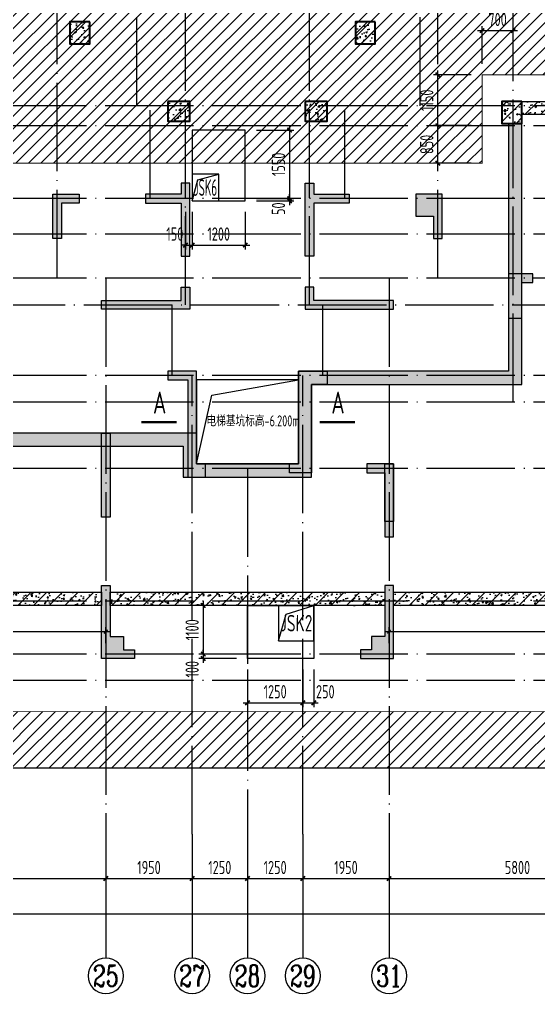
# Model space of a CAD drawing. Extents: x -1712635 to -854203, y -534641 to -21985.
# Drawn here: x -1430335 to -1418611, y -94406 to -72380 of the extents above; entities that cross this region are included whole.
import ezdxf
from ezdxf.enums import TextEntityAlignment as Align

# ---------------------------------------------------------------- set-up
doc = ezdxf.new("R2010")
doc.units = 0
doc.header["$LTSCALE"] = 1000
doc.linetypes.add('DOTE', pattern=[2.42, 2, -0.2, 0.02, -0.2])
doc.layers.get('0').update_dxf_attribs({"linetype": 'CONTINUOUS'})
doc.layers.get('Defpoints').update_dxf_attribs({"linetype": 'CONTINUOUS'})
for name, color, linetype in [('0-R集水坑', 191, 'CONTINUOUS'), ('A-AXIS', 1, 'CONTINUOUS'), ('A-DOTE', 10, 'DOTE'), ('AXIS_NUM', 7, 'CONTINUOUS'), ('S-B板填充', 251, 'CONTINUOUS'), ('S-B板配筋号', 7, 'CONTINUOUS'), ('S-D洞口', 4, 'CONTINUOUS'), ('S-J基础底板', 5, 'CONTINUOUS'), ('S-J基础底板标注', 3, 'CONTINUOUS'), ('S-Q墙填充', 252, 'CONTINUOUS'), ('S-Q墙实线', 6, 'CONTINUOUS'), ('S-Y一般标注', 3, 'CONTINUOUS'), ('S-Z柱实线', 6, 'CONTINUOUS'), ('THICK', 6, 'CONTINUOUS'), ('THIN', 7, 'CONTINUOUS'), ('水平筋标注', 7, 'CONTINUOUS')]:
    doc.layers.add(name, color=color, linetype=linetype)
doc.layers.add('底图$0$砼柱', color=2, linetype='CONTINUOUS', lineweight=35)
doc.styles.add('TSSD_Axis', font='complex.shx', dxfattribs={"width": 0.7, "bigfont": 'hztxt.shx'})
doc.styles.add('TSSD_DIMENSION', font='Tssdeng.shx', dxfattribs={"width": 0.7, "bigfont": 'tssdchn.shx'})
doc.styles.add('TSSD_REIN', font='tssdeng.shx', dxfattribs={"width": 0.7, "height": 300, "bigfont": 'tssdchn.shx'})
doc.dimstyles.new('TSSD_100_100', dxfattribs={"dimtxt": 300, "dimasz": 100, "dimexe": 100, "dimexo": 250, "dimgap": 100, "dimtad": 1, "dimdec": 0, "dimzin": 0, "dimdsep": 46, "dimtxsty": 'TSSD_DIMENSION', "dimblk": 'ARCHTICK', "dimcen": 0, "dimdle": 100, "dimclrt": 7, "dimadec": 0, "dimazin": 0, "dimtfac": 1, "dimtdec": 0, "dimtix": 1, "dimtmove": 2, "dimatfit": 3, "dimldrblk": 'ARCHTICK', "dimfxl": 0, "dimtolj": 1, "dimtzin": 0, "dimarcsym": 0})
doc.dimstyles.new('TSSD_100_100$0', dxfattribs={"dimtxt": 300, "dimasz": 80, "dimexe": 100, "dimexo": 250, "dimgap": 100, "dimtad": 1, "dimdec": 0, "dimzin": 0, "dimdsep": 46, "dimtxsty": 'TSSD_DIMENSION', "dimblk": 'ARCHTICK', "dimcen": 0, "dimdle": 100, "dimclrd": 3, "dimclre": 3, "dimclrt": 7, "dimadec": 0, "dimazin": 0, "dimtfac": 1, "dimtdec": 0, "dimtix": 1, "dimtmove": 2, "dimatfit": 3, "dimldrblk": 'ARCHTICK', "dimfxl": 0, "dimtolj": 1, "dimtzin": 0, "dimarcsym": 0})
pattern_1 = [(50, (-1463686.16, -67681.7), (358.6301, -31.376), [37.5, -412.5]), (355, (-1463686.16, -67681.7), (-69.3757, 376.096), [30, -330]), (100.4514, (-1463656.27, -67684.33), (289.2547, 344.7198), [31.87, -350.571]), (46.1842, (-1463686.16, -67581.7), (533.6205, -82.7595), [56.25, -618.75]), (96.6356, (-1463641.7, -67588.6), (467.3314, 487.059), [47.805, -525.8565]), (351.1842, (-1463686.16, -67581.7), (467.331, 487.0593), [45, -495]), (21, (-1463636.16, -67606.7), (298.4535, -201.3094), [37.5, -412.5]), (326, (-1463636.16, -67606.7), (121.6577, 362.575), [30, -330]), (71.4514, (-1463611.3, -67623.5), (420.1113, 161.2652), [31.87, -350.571]), (37.5, (-1463686.16, -67681.71), (6.07993, 166.44693), [0, -326, 0, -335, 0, -331.25]), (7.5, (-1463686.16, -67681.71), (131.53477, 197.20586), [0, -191, 0, -318.5, 0, -126.25]), (327.5, (-1463797.66, -67681.71), (266.91122, -11.27744), [0, -125, 0, -390, 0, -517.5]), (317.5, (-1463847.66, -67681.71), (291.5931, 50.0525), [0, -162.5, 0, -259, 0, -367.5]), (45, (-1463686.16, -67681.71), (-176.7767, 176.7767), [])]

# ---------------------------------------------------------------- blocks, each defined once
blk = doc.blocks.new('_ArchTick')
at = {"color": 0, "const_width": 0.35}
blk.add_lwpolyline([(-0.5, -0.5), (0.5, 0.5)], dxfattribs=at)
blk = doc.blocks.new('*D833')
at = {"layer": 'Defpoints', "color": 0}
for p in [(-1419185, -72631), (-1419885, -73631), (-1419185, -73634)]:
    blk.add_point(p, dxfattribs=at)
at = {"layer": 'S-Y一般标注', "color": 0, "lineweight": -2}
for p, q in [((-1419985, -72631), (-1419085, -72631)), ((-1419885, -73381), (-1419885, -72531)), ((-1419185, -73384), (-1419185, -72531))]:
    blk.add_line(p, q, dxfattribs=at)
at = {"layer": 'S-Y一般标注', "color": 0, "lineweight": -2, "xscale": 100, "yscale": 100, "zscale": 100, "rotation": 180}
blk.add_blockref('_ArchTick', (-1419885, -72631), dxfattribs=at)
at = {"layer": 'S-Y一般标注', "color": 0, "lineweight": -2, "xscale": 100, "yscale": 100, "zscale": 100}
blk.add_blockref('_ArchTick', (-1419185, -72631), dxfattribs=at)
at = {"layer": 'S-Y一般标注', "color": 7, "insert": (-1419535, -72381), "char_height": 300, "attachment_point": 5, "style": 'TSSD_DIMENSION'}
blk.add_mtext('\\A1;700', dxfattribs=at)
blk = doc.blocks.new('*D835')
at = {"layer": 'Defpoints', "color": 0}
for p in [(-1420885, -74781), (-1419885, -74781), (-1419885, -75631)]:
    blk.add_point(p, dxfattribs=at)
at = {"layer": 'S-Y一般标注', "color": 0, "lineweight": -2}
for p, q in [((-1420135, -74781), (-1420985, -74781)), ((-1420885, -75731), (-1420885, -74681)), ((-1420135, -75631), (-1420985, -75631))]:
    blk.add_line(p, q, dxfattribs=at)
at = {"layer": 'S-Y一般标注', "color": 0, "lineweight": -2, "xscale": 100, "yscale": 100, "zscale": 100}
for p, rotation in [((-1420885, -74781), 90), ((-1420885, -75631), 270)]:
    blk.add_blockref('_ArchTick', p, dxfattribs=dict(at, rotation=rotation))
at = {"layer": 'S-Y一般标注', "color": 7, "insert": (-1421135, -75206), "char_height": 300, "attachment_point": 5, "rotation": 90, "style": 'TSSD_DIMENSION'}
blk.add_mtext('\\A1;850', dxfattribs=at)
blk = doc.blocks.new('*D836')
at = {"layer": 'Defpoints', "color": 0}
for p in [(-1420885, -73631), (-1419885, -73631), (-1419885, -74781)]:
    blk.add_point(p, dxfattribs=at)
at = {"layer": 'S-Y一般标注', "color": 0, "lineweight": -2}
for p, q in [((-1420885, -74881), (-1420885, -73531)), ((-1420135, -73631), (-1420985, -73631)), ((-1420135, -74781), (-1420985, -74781))]:
    blk.add_line(p, q, dxfattribs=at)
at = {"layer": 'S-Y一般标注', "color": 0, "lineweight": -2, "xscale": 100, "yscale": 100, "zscale": 100}
for p, rotation in [((-1420885, -73631), 90), ((-1420885, -74781), 270)]:
    blk.add_blockref('_ArchTick', p, dxfattribs=dict(at, rotation=rotation))
at = {"layer": 'S-Y一般标注', "color": 7, "insert": (-1421135, -74206), "char_height": 300, "attachment_point": 5, "rotation": 90, "style": 'TSSD_DIMENSION'}
blk.add_mtext('\\A1;1150', dxfattribs=at)
blk = doc.blocks.new('*D885')
at = {"layer": 'Defpoints', "color": 0}
for p in [(34600, 3600), (40400, 3600), (40400, 2600)]:
    blk.add_point(p, dxfattribs=at)
at = {"layer": 'S-Y一般标注', "color": 0, "lineweight": -2}
for p, q in [((34600, 3350), (34600, 2500)), ((40400, 3350), (40400, 2500)), ((34500, 2600), (40500, 2600))]:
    blk.add_line(p, q, dxfattribs=at)
at = {"layer": 'S-Y一般标注', "color": 0, "lineweight": -2, "xscale": 100, "yscale": 100, "zscale": 100, "rotation": 180}
blk.add_blockref('_ArchTick', (34600, 2600), dxfattribs=at)
at = {"layer": 'S-Y一般标注', "color": 0, "lineweight": -2, "xscale": 100, "yscale": 100, "zscale": 100}
blk.add_blockref('_ArchTick', (40400, 2600), dxfattribs=at)
at = {"layer": 'S-Y一般标注', "color": 7, "insert": (37500, 2850), "char_height": 300, "attachment_point": 5, "style": 'TSSD_DIMENSION'}
blk.add_mtext('\\A1;5800', dxfattribs=at)
blk = doc.blocks.new('ts_axno')
at = {"color": 0, "linetype": 'ByBlock', "lineweight": -2}
blk.add_circle((0, 0), 0.5, dxfattribs=at)
at = {"color": 0, "linetype": 'ByBlock', "lineweight": -2, "style": 'TSSD_Axis', "width": 0.7}
blk.add_attdef('A', text='', height=0.6, dxfattribs=at).set_placement((0, 0), align=Align.MIDDLE_CENTER)
blk = doc.blocks.new('*D886')
at = {"layer": 'Defpoints', "color": 0}
for p in [(44850, 3600), (46800, 3600), (46800, 2600)]:
    blk.add_point(p, dxfattribs=at)
at = {"layer": 'S-Y一般标注', "color": 0, "lineweight": -2}
for p, q in [((44850, 3350), (44850, 2500)), ((46800, 3350), (46800, 2500)), ((44750, 2600), (46900, 2600))]:
    blk.add_line(p, q, dxfattribs=at)
at = {"layer": 'S-Y一般标注', "color": 0, "lineweight": -2, "xscale": 100, "yscale": 100, "zscale": 100, "rotation": 180}
blk.add_blockref('_ArchTick', (44850, 2600), dxfattribs=at)
at = {"layer": 'S-Y一般标注', "color": 0, "lineweight": -2, "xscale": 100, "yscale": 100, "zscale": 100}
blk.add_blockref('_ArchTick', (46800, 2600), dxfattribs=at)
at = {"layer": 'S-Y一般标注', "color": 7, "insert": (45825, 2850), "char_height": 300, "attachment_point": 5, "style": 'TSSD_DIMENSION'}
blk.add_mtext('\\A1;1950', dxfattribs=at)
blk = doc.blocks.new('*D887')
at = {"layer": 'Defpoints', "color": 0}
for p in [(46800, 3600), (52600, 3600), (52600, 2600)]:
    blk.add_point(p, dxfattribs=at)
at = {"layer": 'S-Y一般标注', "color": 0, "lineweight": -2}
for p, q in [((46800, 3350), (46800, 2500)), ((52600, 3350), (52600, 2500)), ((46700, 2600), (52700, 2600))]:
    blk.add_line(p, q, dxfattribs=at)
at = {"layer": 'S-Y一般标注', "color": 0, "lineweight": -2, "xscale": 100, "yscale": 100, "zscale": 100, "rotation": 180}
blk.add_blockref('_ArchTick', (46800, 2600), dxfattribs=at)
at = {"layer": 'S-Y一般标注', "color": 0, "lineweight": -2, "xscale": 100, "yscale": 100, "zscale": 100}
blk.add_blockref('_ArchTick', (52600, 2600), dxfattribs=at)
at = {"layer": 'S-Y一般标注', "color": 7, "insert": (49700, 2850), "char_height": 300, "attachment_point": 5, "style": 'TSSD_DIMENSION'}
blk.add_mtext('\\A1;5800', dxfattribs=at)
blk = doc.blocks.new('*D890')
at = {"layer": 'Defpoints', "color": 0}
for p in [(6100, 3600), (56100, 3600), (56100, 1800)]:
    blk.add_point(p, dxfattribs=at)
at = {"layer": 'S-Y一般标注', "color": 0, "lineweight": -2}
for p, q in [((6100, 3350), (6100, 1700)), ((56100, 3350), (56100, 1700)), ((6000, 1800), (56200, 1800))]:
    blk.add_line(p, q, dxfattribs=at)
at = {"layer": 'S-Y一般标注', "color": 0, "lineweight": -2, "xscale": 100, "yscale": 100, "zscale": 100, "rotation": 180}
blk.add_blockref('_ArchTick', (6100, 1800), dxfattribs=at)
at = {"layer": 'S-Y一般标注', "color": 0, "lineweight": -2, "xscale": 100, "yscale": 100, "zscale": 100}
blk.add_blockref('_ArchTick', (56100, 1800), dxfattribs=at)
at = {"layer": 'S-Y一般标注', "color": 7, "insert": (31100, 2050), "char_height": 300, "attachment_point": 5, "style": 'TSSD_DIMENSION'}
blk.add_mtext('\\A1;50000', dxfattribs=at)
blk = doc.blocks.new('*D894')
at = {"layer": 'Defpoints', "color": 0}
for p in [(40400, 3600), (42350, 3600), (42350, 2600)]:
    blk.add_point(p, dxfattribs=at)
at = {"layer": 'S-Y一般标注', "color": 0, "lineweight": -2}
for p, q in [((40400, 3350), (40400, 2500)), ((42350, 3350), (42350, 2500)), ((40300, 2600), (42450, 2600))]:
    blk.add_line(p, q, dxfattribs=at)
at = {"layer": 'S-Y一般标注', "color": 0, "lineweight": -2, "xscale": 100, "yscale": 100, "zscale": 100, "rotation": 180}
blk.add_blockref('_ArchTick', (40400, 2600), dxfattribs=at)
at = {"layer": 'S-Y一般标注', "color": 0, "lineweight": -2, "xscale": 100, "yscale": 100, "zscale": 100}
blk.add_blockref('_ArchTick', (42350, 2600), dxfattribs=at)
at = {"layer": 'S-Y一般标注', "color": 7, "insert": (41375, 2850), "char_height": 300, "attachment_point": 5, "style": 'TSSD_DIMENSION'}
blk.add_mtext('\\A1;1950', dxfattribs=at)
blk = doc.blocks.new('*D911')
at = {"layer": 'Defpoints', "color": 0}
for p in [(42350, 3600), (43600, 3600), (43600, 2600)]:
    blk.add_point(p, dxfattribs=at)
at = {"layer": 'S-Y一般标注', "color": 0, "lineweight": -2}
for p, q in [((42350, 3350), (42350, 2500)), ((43600, 3350), (43600, 2500)), ((42250, 2600), (43700, 2600))]:
    blk.add_line(p, q, dxfattribs=at)
at = {"layer": 'S-Y一般标注', "color": 0, "lineweight": -2, "xscale": 100, "yscale": 100, "zscale": 100, "rotation": 180}
blk.add_blockref('_ArchTick', (42350, 2600), dxfattribs=at)
at = {"layer": 'S-Y一般标注', "color": 0, "lineweight": -2, "xscale": 100, "yscale": 100, "zscale": 100}
blk.add_blockref('_ArchTick', (43600, 2600), dxfattribs=at)
at = {"layer": 'S-Y一般标注', "color": 7, "insert": (42975, 2850), "char_height": 300, "attachment_point": 5, "style": 'TSSD_DIMENSION'}
blk.add_mtext('\\A1;1250', dxfattribs=at)
blk = doc.blocks.new('*D912')
at = {"layer": 'Defpoints', "color": 0}
for p in [(43600, 3600), (44850, 3600), (44850, 2600)]:
    blk.add_point(p, dxfattribs=at)
at = {"layer": 'S-Y一般标注', "color": 0, "lineweight": -2}
for p, q in [((43600, 3350), (43600, 2500)), ((44850, 3350), (44850, 2500)), ((43500, 2600), (44950, 2600))]:
    blk.add_line(p, q, dxfattribs=at)
at = {"layer": 'S-Y一般标注', "color": 0, "lineweight": -2, "xscale": 100, "yscale": 100, "zscale": 100, "rotation": 180}
blk.add_blockref('_ArchTick', (43600, 2600), dxfattribs=at)
at = {"layer": 'S-Y一般标注', "color": 0, "lineweight": -2, "xscale": 100, "yscale": 100, "zscale": 100}
blk.add_blockref('_ArchTick', (44850, 2600), dxfattribs=at)
at = {"layer": 'S-Y一般标注', "color": 7, "insert": (44225, 2850), "char_height": 300, "attachment_point": 5, "style": 'TSSD_DIMENSION'}
blk.add_mtext('\\A1;1250', dxfattribs=at)
blk = doc.blocks.new('*D953')
at = {"layer": 'Defpoints', "color": 0, "ltscale": 0.5}
for p in [(-1428385, -86223), (-1446985, -86731), (-1428385, -86732)]:
    blk.add_point(p, dxfattribs=at)
at = {"layer": 'S-J基础底板标注', "color": 3, "lineweight": -2, "ltscale": 0.5}
for p, q in [((-1447085, -86223), (-1428285, -86223)), ((-1446985, -86481), (-1446985, -86123)), ((-1428385, -86482), (-1428385, -86123))]:
    blk.add_line(p, q, dxfattribs=at)
at = {"layer": 'S-J基础底板标注', "color": 3, "lineweight": -2, "ltscale": 0.5, "xscale": 80, "yscale": 80, "zscale": 80}
for p, rotation in [((-1446985, -86223), 179.9996988249538), ((-1428385, -86223), 359.9996988249538)]:
    blk.add_blockref('_ArchTick', p, dxfattribs=dict(at, rotation=rotation))
blk = doc.blocks.new('*D955')
at = {"layer": 'Defpoints', "color": 0, "ltscale": 0.5}
for p in [(-1410572, -86223), (-1421986, -86731), (-1410572, -86731)]:
    blk.add_point(p, dxfattribs=at)
at = {"layer": 'S-J基础底板标注', "color": 3, "lineweight": -2, "ltscale": 0.5}
for p, q in [((-1422086, -86223), (-1410472, -86223)), ((-1421986, -86481), (-1421986, -86123)), ((-1410572, -86481), (-1410572, -86123))]:
    blk.add_line(p, q, dxfattribs=at)
at = {"layer": 'S-J基础底板标注', "color": 3, "lineweight": -2, "ltscale": 0.5, "xscale": 80, "yscale": 80, "zscale": 80, "rotation": 180}
blk.add_blockref('_ArchTick', (-1421986, -86223), dxfattribs=at)
at = {"layer": 'S-J基础底板标注', "color": 3, "lineweight": -2, "ltscale": 0.5, "xscale": 80, "yscale": 80, "zscale": 80}
blk.add_blockref('_ArchTick', (-1410572, -86223), dxfattribs=at)
blk = doc.blocks.new('20211107.23005671')
at = {"layer": 'THICK'}
for points in [[(78843, -133246, 50, 50, 0), (78043, -133246, 50, 50, 0)], [(82071, -133246, 50, 50, 0), (82871, -133246, 50, 50, 0)]]:
    blk.add_lwpolyline(points, format="xyseb", dxfattribs=at)
at = {"layer": 'THICK', "style": 'TSSD_REIN', "width": 0.7}
for p in [(78308, -133054), (82337, -133054)]:
    blk.add_text('A', height=500, dxfattribs=at).set_placement(p)
blk = doc.blocks.new('*D3997')
at = {"layer": 'Defpoints', "color": 0}
for p in [(-1426435, -76482), (-1425235, -76481), (-1425235, -77482)]:
    blk.add_point(p, dxfattribs=at)
at = {"layer": 'S-Y一般标注', "color": 0, "lineweight": -2}
for p, q in [((-1426435, -76732), (-1426435, -77582)), ((-1425235, -76731), (-1425235, -77582)), ((-1426535, -77482), (-1425135, -77482))]:
    blk.add_line(p, q, dxfattribs=at)
at = {"layer": 'S-Y一般标注', "color": 0, "lineweight": -2, "xscale": 100, "yscale": 100, "zscale": 100, "rotation": 180}
blk.add_blockref('_ArchTick', (-1426435, -77482), dxfattribs=at)
at = {"layer": 'S-Y一般标注', "color": 0, "lineweight": -2, "xscale": 100, "yscale": 100, "zscale": 100}
blk.add_blockref('_ArchTick', (-1425235, -77482), dxfattribs=at)
at = {"layer": 'S-Y一般标注', "color": 7, "insert": (-1425835, -77232), "char_height": 300, "attachment_point": 5, "style": 'TSSD_DIMENSION'}
blk.add_mtext('\\A1;1200', dxfattribs=at)
blk = doc.blocks.new('*D3998')
at = {"layer": 'Defpoints', "color": 0}
for p in [(-1425235, -76431), (-1425235, -76481), (-1424235, -76481)]:
    blk.add_point(p, dxfattribs=at)
at = {"layer": 'S-Y一般标注', "color": 0, "lineweight": -2}
for p, q in [((-1424235, -76431), (-1424235, -76331)), ((-1424985, -76431), (-1424135, -76431)), ((-1424985, -76481), (-1424135, -76481)), ((-1424235, -76431), (-1424235, -76481)), ((-1424235, -76481), (-1424235, -76581))]:
    blk.add_line(p, q, dxfattribs=at)
at = {"layer": 'S-Y一般标注', "color": 0, "lineweight": -2, "xscale": 100, "yscale": 100, "zscale": 100}
for p, rotation in [((-1424235, -76431), 270), ((-1424235, -76481), 90)]:
    blk.add_blockref('_ArchTick', p, dxfattribs=dict(at, rotation=rotation))
at = {"layer": 'S-Y一般标注', "color": 7, "insert": (-1424485, -76659), "char_height": 300, "attachment_point": 5, "rotation": 90, "style": 'TSSD_DIMENSION'}
blk.add_mtext('\\A1;50', dxfattribs=at)
blk = doc.blocks.new('*D3999')
at = {"layer": 'Defpoints', "color": 0}
for p in [(-1425235, -74881), (-1425235, -76431), (-1424235, -76431)]:
    blk.add_point(p, dxfattribs=at)
at = {"layer": 'S-Y一般标注', "color": 0, "lineweight": -2}
for p, q in [((-1424985, -74881), (-1424135, -74881)), ((-1424235, -74781), (-1424235, -76531)), ((-1424985, -76431), (-1424135, -76431))]:
    blk.add_line(p, q, dxfattribs=at)
at = {"layer": 'S-Y一般标注', "color": 0, "lineweight": -2, "xscale": 100, "yscale": 100, "zscale": 100}
for p, rotation in [((-1424235, -74881), 90), ((-1424235, -76431), 270)]:
    blk.add_blockref('_ArchTick', p, dxfattribs=dict(at, rotation=rotation))
at = {"layer": 'S-Y一般标注', "color": 7, "insert": (-1424485, -75656), "char_height": 300, "attachment_point": 5, "rotation": 90, "style": 'TSSD_DIMENSION'}
blk.add_mtext('\\A1;1550', dxfattribs=at)
blk = doc.blocks.new('*D4000')
at = {"layer": 'Defpoints', "color": 0}
for p in [(-1426585, -76482), (-1426435, -76482), (-1426435, -77482)]:
    blk.add_point(p, dxfattribs=at)
at = {"layer": 'S-Y一般标注', "color": 0, "lineweight": -2}
for p, q in [((-1426585, -76732), (-1426585, -77582)), ((-1426435, -76732), (-1426435, -77582)), ((-1426585, -77482), (-1426685, -77482)), ((-1426585, -77482), (-1426435, -77482)), ((-1426435, -77482), (-1426335, -77482))]:
    blk.add_line(p, q, dxfattribs=at)
at = {"layer": 'S-Y一般标注', "color": 0, "lineweight": -2, "xscale": 100, "yscale": 100, "zscale": 100}
blk.add_blockref('_ArchTick', (-1426585, -77482), dxfattribs=at)
at = {"layer": 'S-Y一般标注', "color": 0, "lineweight": -2, "xscale": 100, "yscale": 100, "zscale": 100, "rotation": 180}
blk.add_blockref('_ArchTick', (-1426435, -77482), dxfattribs=at)
at = {"layer": 'S-Y一般标注', "color": 7, "insert": (-1426827, -77232), "char_height": 300, "attachment_point": 5, "style": 'TSSD_DIMENSION'}
blk.add_mtext('\\A1;150', dxfattribs=at)
blk = doc.blocks.new('*D4001')
at = {"layer": 'Defpoints', "color": 0}
for p in [(-1425185, -86832), (-1423935, -86831), (-1423935, -87832)]:
    blk.add_point(p, dxfattribs=at)
at = {"layer": 'S-Y一般标注', "color": 0, "lineweight": -2}
for p, q in [((-1425185, -87082), (-1425185, -87932)), ((-1423935, -87081), (-1423935, -87932)), ((-1425285, -87832), (-1423835, -87832))]:
    blk.add_line(p, q, dxfattribs=at)
at = {"layer": 'S-Y一般标注', "color": 0, "lineweight": -2, "xscale": 100, "yscale": 100, "zscale": 100, "rotation": 180}
blk.add_blockref('_ArchTick', (-1425185, -87832), dxfattribs=at)
at = {"layer": 'S-Y一般标注', "color": 0, "lineweight": -2, "xscale": 100, "yscale": 100, "zscale": 100}
blk.add_blockref('_ArchTick', (-1423935, -87832), dxfattribs=at)
at = {"layer": 'S-Y一般标注', "color": 7, "insert": (-1424560, -87582), "char_height": 300, "attachment_point": 5, "style": 'TSSD_DIMENSION'}
blk.add_mtext('\\A1;1250', dxfattribs=at)
blk = doc.blocks.new('*D4002')
at = {"layer": 'Defpoints', "color": 0}
for p in [(-1425185, -86731), (-1426185, -86831), (-1425185, -86831)]:
    blk.add_point(p, dxfattribs=at)
at = {"layer": 'S-Y一般标注', "color": 0, "lineweight": -2}
for p, q in [((-1425435, -86731), (-1426285, -86731)), ((-1426185, -86731), (-1426185, -86631)), ((-1426185, -86731), (-1426185, -86831)), ((-1425435, -86831), (-1426285, -86831)), ((-1426185, -86831), (-1426185, -86931))]:
    blk.add_line(p, q, dxfattribs=at)
at = {"layer": 'S-Y一般标注', "color": 0, "lineweight": -2, "xscale": 100, "yscale": 100, "zscale": 100}
for p, rotation in [((-1426185, -86731), 270), ((-1426185, -86831), 90)]:
    blk.add_blockref('_ArchTick', p, dxfattribs=dict(at, rotation=rotation))
at = {"layer": 'S-Y一般标注', "color": 7, "insert": (-1426435, -87073), "char_height": 300, "attachment_point": 5, "rotation": 90, "style": 'TSSD_DIMENSION'}
blk.add_mtext('\\A1;100', dxfattribs=at)
blk = doc.blocks.new('*D4003')
at = {"layer": 'Defpoints', "color": 0}
for p in [(-1425185, -85631), (-1426185, -86731), (-1425185, -86731)]:
    blk.add_point(p, dxfattribs=at)
at = {"layer": 'S-Y一般标注', "color": 0, "lineweight": -2}
for p, q in [((-1425435, -85631), (-1426285, -85631)), ((-1426185, -85531), (-1426185, -86831)), ((-1425435, -86731), (-1426285, -86731))]:
    blk.add_line(p, q, dxfattribs=at)
at = {"layer": 'S-Y一般标注', "color": 0, "lineweight": -2, "xscale": 100, "yscale": 100, "zscale": 100}
for p, rotation in [((-1426185, -85631), 90), ((-1426185, -86731), 270)]:
    blk.add_blockref('_ArchTick', p, dxfattribs=dict(at, rotation=rotation))
at = {"layer": 'S-Y一般标注', "color": 7, "insert": (-1426435, -86181), "char_height": 300, "attachment_point": 5, "rotation": 90, "style": 'TSSD_DIMENSION'}
blk.add_mtext('\\A1;1100', dxfattribs=at)
blk = doc.blocks.new('*D4004')
at = {"layer": 'Defpoints', "color": 0}
for p in [(-1423935, -86831), (-1423685, -86831), (-1423685, -87832)]:
    blk.add_point(p, dxfattribs=at)
at = {"layer": 'S-Y一般标注', "color": 0, "lineweight": -2}
for p, q in [((-1423935, -87081), (-1423935, -87932)), ((-1423685, -87081), (-1423685, -87932)), ((-1424035, -87832), (-1423585, -87832))]:
    blk.add_line(p, q, dxfattribs=at)
at = {"layer": 'S-Y一般标注', "color": 0, "lineweight": -2, "xscale": 100, "yscale": 100, "zscale": 100, "rotation": 180}
blk.add_blockref('_ArchTick', (-1423935, -87832), dxfattribs=at)
at = {"layer": 'S-Y一般标注', "color": 0, "lineweight": -2, "xscale": 100, "yscale": 100, "zscale": 100}
blk.add_blockref('_ArchTick', (-1423685, -87832), dxfattribs=at)
at = {"layer": 'S-Y一般标注', "color": 7, "insert": (-1423427, -87582), "char_height": 300, "attachment_point": 5, "style": 'TSSD_DIMENSION'}
blk.add_mtext('\\A1;250', dxfattribs=at)
blk = doc.blocks.new('20210826.00024259')
at = {"layer": 'A-AXIS'}
for p, q in [((40400, 3600.1), (40400, 800.1)), ((42350, 3600), (42350, 800)), ((43600, 3600), (43600, 800)), ((44850, 3600), (44850, 800)), ((46800, 3600), (46800, 800))]:
    blk.add_line(p, q, dxfattribs=at)
at = {"layer": 'A-DOTE'}
for p, q in [((39300, 16174.9), (39300, 25248.5)), ((41100, 20074.9), (41100, 25248.5)), ((42200, 15575.2), (42200, 25248.5)), ((45000, 15575.2), (45000, 25248.5)), ((47500, 20074.9), (47500, 25248.5)), ((47900, 16174.9), (47900, 25248.5)), ((49600, 13374.9), (49600, 25248.5)), ((59323.9, 20074.9), (3600, 20074.9)), ((41400, 17974.9), (41400, 20074.9)), ((45800, 17974.9), (45800, 20074.9)), ((59323.9, 19624.9), (3600, 19624.9)), ((59323.9, 17974.9), (3600, 17974.9)), ((59323.9, 17174.9), (3600, 17174.9)), ((59323.9, 16174.9), (3600, 16174.9)), ((40400.2, 16174.9), (40400, 3600)), ((46799.8, 16174.9), (46800, 3600)), ((3600, 15575.2), (59323.9, 15575.2)), ((41900, 13974.9), (41900, 15574.9)), ((45300, 13974.9), (45300, 15574.9)), ((59323.9, 13974.9), (3600, 13974.9)), ((42350, 3600), (42350, 13974.9)), ((44850, 3600), (44850, 13974.9)), ((59323.9, 13374.9), (3600, 13374.9)), ((59323.9, 11874.9), (3600, 11874.9)), ((43600, 11874.9), (43600, 3600)), ((59323.9, 8874.9), (3600, 8874.9)), ((59323.9, 7674.9), (3600, 7674.9)), ((59323.9, 7074.9), (3600, 7074.9))]:
    blk.add_line(p, q, dxfattribs=at)
at = {"layer": 'A-AXIS'}
ref = blk.add_blockref('ts_axno', (40400, 400.1), dxfattribs=dict(at, xscale=-800, yscale=800, zscale=800, rotation=180))
ref.add_attrib('17', '25', dxfattribs={"layer": 'AXIS_NUM', "height": 480, "style": 'TSSD_Axis', "width": 0.7}).set_placement((40400, 400.1), align=Align.MIDDLE_CENTER)
ref = blk.add_blockref('ts_axno', (42350, 400), dxfattribs=dict(at, xscale=-800, yscale=800, zscale=800, rotation=180))
ref.add_attrib('19', '27', dxfattribs={"layer": 'AXIS_NUM', "height": 480, "style": 'TSSD_Axis', "width": 0.7}).set_placement((42350, 400), align=Align.MIDDLE_CENTER)
ref = blk.add_blockref('ts_axno', (43600, 400), dxfattribs=dict(at, xscale=-800, yscale=800, zscale=800, rotation=180))
ref.add_attrib('19', '28', dxfattribs={"layer": 'AXIS_NUM', "height": 480, "style": 'TSSD_Axis', "width": 0.7}).set_placement((43600, 400), align=Align.MIDDLE_CENTER)
ref = blk.add_blockref('ts_axno', (44850, 400), dxfattribs=dict(at, xscale=-800, yscale=800, zscale=800, rotation=180))
ref.add_attrib('19', '29', dxfattribs={"layer": 'AXIS_NUM', "height": 480, "style": 'TSSD_Axis', "width": 0.7}).set_placement((44850, 400), align=Align.MIDDLE_CENTER)
ref = blk.add_blockref('ts_axno', (46800, 400), dxfattribs=dict(at, xscale=-800, yscale=800, zscale=800, rotation=180))
ref.add_attrib('19', '31', dxfattribs={"layer": 'AXIS_NUM', "height": 480, "style": 'TSSD_Axis', "width": 0.7}).set_placement((46800, 400), align=Align.MIDDLE_CENTER)
at = {"layer": 'S-Y一般标注'}
for base, p1, p2, picture, middle in [((56100, 1800), (6100, 3600), (56100, 3600), '*D890', (31100, 2050)), ((40400, 2600.1), (34600, 3600), (40400, 3600.1), '*D885', (37500, 2850.1)), ((42350, 2600.1), (40400, 3600.1), (42350, 3600.1), '*D894', (41375, 2850.1)), ((43600, 2600.1), (42350, 3600.1), (43600, 3600.1), '*D911', (42975, 2850.1)), ((44850, 2600.1), (43600, 3600.1), (44850, 3600.1), '*D912', (44225, 2850.1)), ((46800, 2600.1), (44850, 3600.1), (46800, 3600.1), '*D886', (45825, 2850.1)), ((52600, 2600), (46800, 3600), (52600, 3600), '*D887', (49700, 2850))]:
    dim = blk.add_linear_dim(base=base, p1=p1, p2=p2, dimstyle='TSSD_100_100', dxfattribs=at)
    dim.commit()
    dim.dimension.update_dxf_attribs({"geometry": picture, "text_midpoint": middle})

msp = doc.modelspace()

# ---------------------------------------------------------------- hatches: boundary and pattern name
at = {"layer": 'S-B板填充'}
h = msp.add_hatch(dxfattribs=at)
h.set_pattern_fill('METAL', color=252, scale=50, style=0)
h.set_pattern_definition([(45, (11910.14, -2264.35), (-141.421356, 141.421356), [])])
h.paths.add_polyline_path([(-1409461.71, -69157.92), (-1437193.67, -69157.92), (-1437263.67, -69377.92), (-1437383.67, -68937.92), (-1437453.67, -69157.92), (-1465185.62, -69157.92), (-1465185.62, -79102.13), (-1464965.62, -79172.13), (-1465405.62, -79292.13), (-1465185.62, -79362.13), (-1465185.62, -89306.35), (-1437453.67, -89306.35), (-1437383.67, -89086.35), (-1437263.67, -89526.35), (-1437193.67, -89306.35), (-1409461.71, -89306.35), (-1409461.71, -79362.13), (-1409681.71, -79292.13), (-1409241.71, -79172.13), (-1409461.71, -79102.13)])
h.paths.add_polyline_path([(-1455685.62, -76931.49), (-1455685.62, -75631.48), (-1449486.2, -75631.48), (-1449486.32, -73631.48), (-1445385.65, -73631.48), (-1445385.65, -71834.48), (-1435185.65, -71834.48), (-1435185.63, -75631.48), (-1419885.6, -75631.48), (-1419885.57, -73631.47), (-1410572.34, -73631.64), (-1410572.34, -88031.48), (-1463885.6, -88031.48), (-1463885.64, -76931.49)], flags=16)
at = {"layer": 'S-Q墙填充'}
h = msp.add_hatch(dxfattribs=at)
h.set_pattern_fill('ARMORED', color=252, scale=50, style=0)
h.set_pattern_definition(pattern_1)
h.paths.add_polyline_path([(-1428747.19, -72431.48), (-1429197.19, -72431.48), (-1429197.19, -72931.48), (-1428747.19, -72931.48)])
h = msp.add_hatch(dxfattribs=at)
h.set_pattern_fill('ARMORED', color=252, scale=50, style=0)
h.set_pattern_definition(pattern_1)
h.paths.add_polyline_path([(-1422297.19, -72431.48), (-1422747.19, -72431.48), (-1422747.19, -72931.48), (-1422297.19, -72931.48)])
h = msp.add_hatch(dxfattribs=at)
h.set_pattern_fill('ARMORED', color=252, scale=50, style=0)
h.set_pattern_definition(pattern_1)
h.paths.add_polyline_path([(-1419285.46, -80331.47), (-1424035.46, -80331.47), (-1424035.46, -82431.48), (-1426335.46, -82431.48), (-1426335.46, -81731.48), (-1431085.46, -81731.48), (-1431085.46, -78031.48), (-1436785.46, -78031.48), (-1436785.46, -72631.48), (-1439022.19, -72631.48), (-1439022.19, -72931.48), (-1437085.46, -72931.48), (-1437085.46, -78331.48), (-1431385.46, -78331.48), (-1431385.46, -82031.48), (-1426635.46, -82031.48), (-1426635.46, -82731.48), (-1423735.46, -82731.48), (-1423735.46, -80631.47), (-1418985.46, -80631.47), (-1418985.46, -74731.48), (-1419285.46, -74731.48)])
h = msp.add_hatch(dxfattribs=at)
h.set_pattern_fill('ARMORED', color=252, scale=50, style=0)
h.set_pattern_definition(pattern_1)
h.paths.add_polyline_path([(-1426985.46, -74231.48), (-1426985.46, -74681.48), (-1426485.46, -74681.48), (-1426485.46, -74231.48)])
h = msp.add_hatch(dxfattribs=at)
h.set_pattern_fill('ARMORED', color=252, scale=50, style=0)
h.set_pattern_definition(pattern_1)
h.paths.add_polyline_path([(-1423885.46, -74231.48), (-1423885.46, -74681.48), (-1423385.46, -74681.48), (-1423385.46, -74231.48)])
h = msp.add_hatch(dxfattribs=at)
h.set_pattern_fill('ARMORED', color=252, scale=50, style=0)
h.set_pattern_definition(pattern_1)
h.paths.add_polyline_path([(-1418985.46, -74231.48), (-1419435.46, -74231.48), (-1419435.46, -74731.48), (-1418985.46, -74731.48)])
h = msp.add_hatch(dxfattribs=at)
h.set_pattern_fill('ARMORED', color=252, scale=50, style=0)
h.set_pattern_definition(pattern_1)
h.paths.add_polyline_path([(-1411085.46, -74531.48), (-1418985.46, -74531.48), (-1418985.46, -74231.48), (-1411085.46, -74231.48)])
for points in [[(-1426685.46, -77731.48), (-1426485.46, -77731.48), (-1426485.46, -76081.48), (-1426685.46, -76081.48), (-1426685.46, -76331.48), (-1427485.46, -76331.48), (-1427485.46, -76531.48), (-1426685.46, -76531.48)], [(-1423685.46, -77731.48), (-1423885.46, -77731.48), (-1423885.46, -76081.48), (-1423685.46, -76081.48), (-1423685.46, -76331.48), (-1422885.46, -76331.48), (-1422885.46, -76531.48), (-1423685.46, -76531.48)], [(-1429585.46, -76331.48), (-1428985.46, -76331.48), (-1428985.46, -76531.48), (-1429385.46, -76531.48), (-1429385.46, -77331.48), (-1429585.46, -77331.48)], [(-1420785.46, -76331.48), (-1421385.46, -76331.48), (-1421385.46, -76831.48), (-1420985.46, -76831.48), (-1420985.46, -77331.48), (-1420785.46, -77331.48)], [(-1419285.46, -78131.48), (-1419285.46, -79131.48), (-1418985.46, -79131.48), (-1418985.46, -78331.48), (-1418735.46, -78331.48), (-1418735.46, -78131.48)], [(-1426485.46, -78431.48), (-1426485.46, -78931.48), (-1428485.46, -78931.48), (-1428485.46, -78731.48), (-1426685.46, -78731.48), (-1426685.46, -78431.48)], [(-1423885.46, -78431.48), (-1423885.46, -78931.48), (-1421885.46, -78931.48), (-1421885.46, -78731.48), (-1423685.46, -78731.48), (-1423685.46, -78431.48)], [(-1426985.46, -80331.48), (-1426985.46, -80531.48), (-1426535.46, -80531.48), (-1426535.46, -82731.48), (-1426135.46, -82731.48), (-1426135.46, -82431.48), (-1426335.46, -82431.48), (-1426335.46, -80331.48)], [(-1423385.46, -80331.48), (-1423385.46, -80631.48), (-1423735.46, -80631.48), (-1423735.46, -82631.48), (-1424235.46, -82631.48), (-1424235.46, -82431.48), (-1424035.46, -82431.48), (-1424035.46, -80331.48)], [(-1428285.46, -81731.48), (-1428285.46, -81731.48), (-1428285.46, -82031.48), (-1428285.46, -82031.48), (-1428285.46, -83631.48), (-1428485.46, -83631.48), (-1428485.46, -81731.48)], [(-1422085.46, -82431.48), (-1422485.46, -82431.48), (-1422485.46, -82631.48), (-1422085.46, -82631.48), (-1422085.46, -84081.48), (-1421885.46, -84081.48), (-1421885.46, -82431.48)], [(-1421885.46, -83731.48), (-1422085.46, -83731.48), (-1422085.46, -82431.48), (-1421885.46, -82431.48)], [(-1428485.46, -86831.48), (-1428485.46, -85181.48), (-1428285.46, -85181.48), (-1428285.46, -86331.48), (-1427985.46, -86331.48), (-1427985.46, -86631.48), (-1427735.46, -86631.48), (-1427735.46, -86831.48)], [(-1421885.46, -86831.48), (-1421885.46, -85181.48), (-1422085.46, -85181.48), (-1422085.46, -86331.48), (-1422385.46, -86331.48), (-1422385.46, -86631.48), (-1422635.46, -86631.48), (-1422635.46, -86831.48)]]:
    msp.add_hatch(color=256, dxfattribs=at).paths.add_polyline_path(points)
h = msp.add_hatch(dxfattribs=at)
h.set_pattern_fill('ARMORED', color=252, scale=50, style=0)
h.set_pattern_definition(pattern_1)
h.paths.add_polyline_path([(-1434085.46, -85331.48), (-1428485.46, -85331.48), (-1428485.46, -85631.48), (-1434085.46, -85631.48)])
h = msp.add_hatch(dxfattribs=at)
h.set_pattern_fill('ARMORED', color=252, scale=50, style=0)
h.set_pattern_definition(pattern_1)
h.paths.add_polyline_path([(-1428285.46, -85331.48), (-1422085.46, -85331.48), (-1422085.46, -85631.48), (-1428285.46, -85631.48)])
h = msp.add_hatch(dxfattribs=at)
h.set_pattern_fill('ARMORED', color=252, scale=50, style=0)
h.set_pattern_definition(pattern_1)
h.paths.add_polyline_path([(-1421885.46, -85331.48), (-1417297.19, -85331.48), (-1417297.19, -85631.48), (-1421885.46, -85631.48)])

# ---------------------------------------------------------------- linework, layer by layer
at = {"layer": '0-R集水坑'}
for points in [[(-1425235.46, -74881.48), (-1426435.46, -74881.48), (-1426435.46, -76481.48), (-1425235.46, -76481.48), (-1425235.46, -74881.48)], [(-1426435.46, -76481.48), (-1426307.6, -76002.8), (-1425835.46, -75881.48)], [(-1424485.46, -86431.48), (-1424314.11, -85828.53), (-1423685.46, -85631.48)]]:
    msp.add_lwpolyline(points, dxfattribs=at)
for points in [[(-1426435.46, -76481.48), (-1425835.46, -76481.48), (-1425835.46, -75881.48), (-1426435.46, -75881.48)], [(-1423685.46, -86831.48), (-1425185.46, -86831.49), (-1425185.46, -85631.49), (-1423685.46, -85631.48)], [(-1424485.46, -85631.48), (-1424485.46, -86431.48), (-1423685.46, -86431.48), (-1423685.46, -85631.48)]]:
    msp.add_lwpolyline(points, close=True, dxfattribs=at)
at = {"layer": 'S-D洞口', "color": 5}
msp.add_lwpolyline([(-1426335.46, -82431.48), (-1424035.46, -82431.48), (-1424035.46, -80531.48), (-1426335.46, -80531.48), (-1426335.46, -82431.48), (-1425988.63, -80878.31), (-1424035.46, -80531.48)], dxfattribs=at)
at = {"layer": 'S-J基础底板', "const_width": 20}
msp.add_lwpolyline([(-1463885.43, -88031.48), (-1410572.17, -88031.48), (-1410572.17, -73631.64), (-1419885.4, -73631.47), (-1419885.43, -75631.48), (-1435185.46, -75631.48), (-1435185.49, -71834.48), (-1445385.48, -71834.48), (-1445385.48, -73631.48), (-1449486.16, -73631.48), (-1449486.03, -75631.48), (-1455685.46, -75631.48), (-1455685.46, -76931.49), (-1463885.47, -76931.49)], close=True, dxfattribs=at)
at = {"layer": 'S-Q墙实线', "linetype": 'ByBlock'}
msp.add_lwpolyline([(-1419285.46, -80331.47), (-1424035.46, -80331.47), (-1424035.46, -82431.48), (-1426335.46, -82431.48), (-1426335.46, -81731.48), (-1431085.46, -81731.48), (-1431085.46, -78031.48), (-1436785.46, -78031.48), (-1436785.46, -72631.48), (-1439022.19, -72631.48), (-1439022.19, -72931.48), (-1437085.46, -72931.48), (-1437085.46, -78331.48), (-1431385.46, -78331.48), (-1431385.46, -82031.48), (-1426635.46, -82031.48), (-1426635.46, -82731.48), (-1423735.46, -82731.48), (-1423735.46, -80631.47), (-1418985.46, -80631.47), (-1418985.46, -74731.48), (-1419285.46, -74731.48), (-1419285.46, -80331.47)], dxfattribs=at)
for points in [[(-1411085.46, -74531.48), (-1418985.46, -74531.48), (-1418985.46, -74231.48), (-1411085.46, -74231.48), (-1411085.46, -74531.48)], [(-1434085.46, -85331.48), (-1428485.46, -85331.48), (-1428485.46, -85631.48), (-1434085.46, -85631.48)], [(-1428285.46, -85331.48), (-1422085.46, -85331.48), (-1422085.46, -85631.48), (-1428285.46, -85631.48)], [(-1421885.46, -85331.48), (-1417297.19, -85331.48), (-1417297.19, -85631.48), (-1421885.46, -85631.48)]]:
    msp.add_lwpolyline(points, close=True, dxfattribs=at)
at = {"layer": 'S-Q墙实线'}
for points in [[(-1426685.46, -77731.48), (-1426485.46, -77731.48), (-1426485.46, -76081.48), (-1426685.46, -76081.48), (-1426685.46, -76331.48), (-1427485.46, -76331.48), (-1427485.46, -76531.48), (-1426685.46, -76531.48)], [(-1423685.46, -77731.48), (-1423885.46, -77731.48), (-1423885.46, -76081.48), (-1423685.46, -76081.48), (-1423685.46, -76331.48), (-1422885.46, -76331.48), (-1422885.46, -76531.48), (-1423685.46, -76531.48)], [(-1429585.46, -76331.48), (-1428985.46, -76331.48), (-1428985.46, -76531.48), (-1429385.46, -76531.48), (-1429385.46, -77331.48), (-1429585.46, -77331.48)], [(-1420785.46, -76331.48), (-1421385.46, -76331.48), (-1421385.46, -76831.48), (-1420985.46, -76831.48), (-1420985.46, -77331.48), (-1420785.46, -77331.48)], [(-1419285.46, -78131.48), (-1419285.46, -79131.48), (-1418985.46, -79131.48), (-1418985.46, -78331.48), (-1418735.46, -78331.48), (-1418735.46, -78131.48)], [(-1426485.46, -78431.48), (-1426485.46, -78931.48), (-1428485.46, -78931.48), (-1428485.46, -78731.48), (-1426685.46, -78731.48), (-1426685.46, -78431.48)], [(-1423885.46, -78431.48), (-1423885.46, -78931.48), (-1421885.46, -78931.48), (-1421885.46, -78731.48), (-1423685.46, -78731.48), (-1423685.46, -78431.48)], [(-1426985.46, -80331.48), (-1426985.46, -80531.48), (-1426535.46, -80531.48), (-1426535.46, -82731.48), (-1426135.46, -82731.48), (-1426135.46, -82431.48), (-1426335.46, -82431.48), (-1426335.46, -80331.48)], [(-1423385.46, -80331.48), (-1423385.46, -80631.48), (-1423735.46, -80631.48), (-1423735.46, -82631.48), (-1424235.46, -82631.48), (-1424235.46, -82431.48), (-1424035.46, -82431.48), (-1424035.46, -80331.48)], [(-1421885.46, -83731.48), (-1422085.46, -83731.48), (-1422085.46, -82431.48), (-1421885.46, -82431.48)], [(-1428485.46, -86831.48), (-1428485.46, -85181.48), (-1428285.46, -85181.48), (-1428285.46, -86331.48), (-1427985.46, -86331.48), (-1427985.46, -86631.48), (-1427735.46, -86631.48), (-1427735.46, -86831.48)], [(-1421885.46, -86831.48), (-1421885.46, -85181.48), (-1422085.46, -85181.48), (-1422085.46, -86331.48), (-1422385.46, -86331.48), (-1422385.46, -86631.48), (-1422635.46, -86631.48), (-1422635.46, -86831.48)]]:
    msp.add_lwpolyline(points, close=True, dxfattribs=at)
for points in [[(-1428285.46, -81731.48), (-1428285.46, -81731.48), (-1428285.46, -82031.48), (-1428285.46, -82031.48), (-1428285.46, -83631.48), (-1428485.46, -83631.48), (-1428485.46, -81731.48), (-1428285.46, -81731.48)], [(-1422085.46, -82431.48), (-1422485.46, -82431.48), (-1422485.46, -82631.48), (-1422085.46, -82631.48), (-1422085.46, -84081.48), (-1421885.46, -84081.48), (-1421885.46, -82431.48), (-1422085.46, -82431.48)]]:
    msp.add_lwpolyline(points, dxfattribs=at)
at = {"layer": 'S-Z柱实线', "lineweight": 35}
for points in [[(-1428747.19, -72431.48), (-1429197.19, -72431.48), (-1429197.19, -72931.48), (-1428747.19, -72931.48)], [(-1422297.19, -72431.48), (-1422747.19, -72431.48), (-1422747.19, -72931.48), (-1422297.19, -72931.48)], [(-1426985.46, -74231.48), (-1426985.46, -74681.48), (-1426485.46, -74681.48), (-1426485.46, -74231.48)], [(-1423885.46, -74231.48), (-1423885.46, -74681.48), (-1423385.46, -74681.48), (-1423385.46, -74231.48)], [(-1418985.46, -74231.48), (-1419435.46, -74231.48), (-1419435.46, -74731.48), (-1418985.46, -74731.48)]]:
    msp.add_lwpolyline(points, close=True, dxfattribs=at)
at = {"layer": 'THIN'}
msp.add_lwpolyline([(-1465465.46, -89306.35), (-1437453.5, -89306.35), (-1437383.5, -89086.35), (-1437263.5, -89526.35), (-1437193.5, -89306.35), (-1409181.55, -89306.35)], dxfattribs=at)
at = {"layer": '底图$0$砼柱', "color": 3, "lineweight": 35}
for points in [[(-1428747.19, -72431.47), (-1429197.19, -72431.47), (-1429197.19, -72931.47), (-1428747.19, -72931.47)], [(-1422297.19, -72431.47), (-1422747.19, -72431.47), (-1422747.19, -72931.47), (-1422297.19, -72931.47)], [(-1426985.46, -74231.48), (-1426985.46, -74681.48), (-1426485.46, -74681.48), (-1426485.46, -74231.48)], [(-1423885.46, -74231.48), (-1423885.46, -74681.48), (-1423385.46, -74681.48), (-1423385.46, -74231.48)], [(-1418985.46, -74231.48), (-1419435.46, -74231.48), (-1419435.46, -74731.48), (-1418985.46, -74731.48)]]:
    msp.add_lwpolyline(points, close=True, dxfattribs=at)

# ---------------------------------------------------------------- block references
at = {"layer": 'A-DOTE', "color": 2}
msp.add_blockref('20210826.00024259', (-1468785.46, -94406.39), dxfattribs=at)
at = {"layer": '水平筋标注'}
msp.add_blockref('20211107.23005671', (-1505626.98, 51760.19), dxfattribs=at)

# ---------------------------------------------------------------- texts
at = {"layer": '0-R集水坑', "style": 'TSSD_REIN', "oblique": 0.5}
for s, width, p in [('JSK6', 0.5, (-1426135.44, -76181.48)), ('JSK2', 0.7, (-1424085.45, -86031.48))]:
    msp.add_text(s, height=375, dxfattribs=dict(at, width=width)).set_placement(p, align=Align.MIDDLE_CENTER)
at = {"layer": 'S-B板配筋号', "color": 1, "style": 'TSSD_REIN', "width": 0.7}
msp.add_text('电梯基坑标高-6.200m', height=250, dxfattribs=at).set_placement((-1426111.24, -81582.19))

# ---------------------------------------------------------------- dimensions: what is measured, and where the dimension line sits
at = {"layer": 'S-J基础底板标注', "color": 2, "ltscale": 0.5}
for p1, p2, distance, picture, middle in [((-1446985.49, -86731.47), (-1428385.42, -86731.57), 508.18, '*D953', (-1437685.45, -86223.34)), ((-1421985.53, -86731.47), (-1410572.17, -86731.47), 508.08, '*D955', (-1416278.85, -86223.39))]:
    dim = msp.add_aligned_dim(p1=p1, p2=p2, distance=distance, text=' ', dimstyle='TSSD_100_100$0', dxfattribs=at)
    dim.commit()
    dim.dimension.update_dxf_attribs({"geometry": picture, "text_midpoint": middle})
at = {"layer": 'S-Y一般标注'}
for base, p1, p2, picture, middle in [((-1419185.48, -72631.48), (-1419885.45, -73631.48), (-1419185.48, -73634.48), '*D833', (-1419535.47, -72381.48)), ((-1425235.45, -77481.64), (-1426435.45, -76481.64), (-1425235.45, -76481.48), '*D3997', (-1425835.45, -77231.64)), ((-1423935.46, -87831.64), (-1425185.46, -86831.64), (-1423935.46, -86831.48), '*D4001', (-1424560.46, -87581.64))]:
    dim = msp.add_linear_dim(base=base, p1=p1, p2=p2, dimstyle='TSSD_100_100', dxfattribs=at)
    dim.commit()
    dim.dimension.update_dxf_attribs({"geometry": picture, "text_midpoint": middle})
for base, p1, p2, angle, picture, middle in [((-1420885.38, -73631.48), (-1419885.42, -74781.48), (-1419885.42, -73631.48), 90, '*D836', (-1421135.38, -74206.48)), ((-1424235.5, -76431.47), (-1425235.46, -74881.48), (-1425235.46, -76431.47), 270, '*D3999', (-1424485.5, -75656.47)), ((-1420885.38, -74781.48), (-1419885.46, -75631.48), (-1419885.42, -74781.48), 90, '*D835', (-1421135.38, -75206.48)), ((-1426185.41, -86731.47), (-1425185.45, -85631.49), (-1425185.45, -86731.47), 270, '*D4003', (-1426435.41, -86181.48))]:
    dim = msp.add_linear_dim(base=base, p1=p1, p2=p2, angle=angle, dimstyle='TSSD_100_100', dxfattribs=at)
    dim.commit()
    dim.dimension.update_dxf_attribs({"geometry": picture, "text_midpoint": middle})
for base, p1, p2, picture, middle in [((-1424235.5, -76481.48), (-1425235.46, -76431.47), (-1425235.46, -76481.48), '*D3998', (-1424485.5, -76658.79)), ((-1426185.41, -86831.48), (-1425185.45, -86731.47), (-1425185.45, -86831.48), '*D4002', (-1426435.41, -87073.4))]:
    dim = msp.add_linear_dim(base=base, p1=p1, p2=p2, angle=270, dimstyle='TSSD_100_100', dxfattribs=at)
    dim.commit()
    dim.dimension.update_dxf_attribs({"geometry": picture, "text_midpoint": middle, "dimtype": 160})
for base, p1, p2, picture, middle in [((-1426435.45, -77481.64), (-1426585.46, -76481.64), (-1426435.45, -76481.64), '*D4000', (-1426827.38, -77231.64)), ((-1423685.46, -87831.64), (-1423935.46, -86831.48), (-1423685.46, -86831.48), '*D4004', (-1423427.38, -87581.64))]:
    dim = msp.add_linear_dim(base=base, p1=p1, p2=p2, dimstyle='TSSD_100_100', dxfattribs=at)
    dim.commit()
    dim.dimension.update_dxf_attribs({"geometry": picture, "text_midpoint": middle, "dimtype": 160})

doc.saveas('drawing.dxf')
